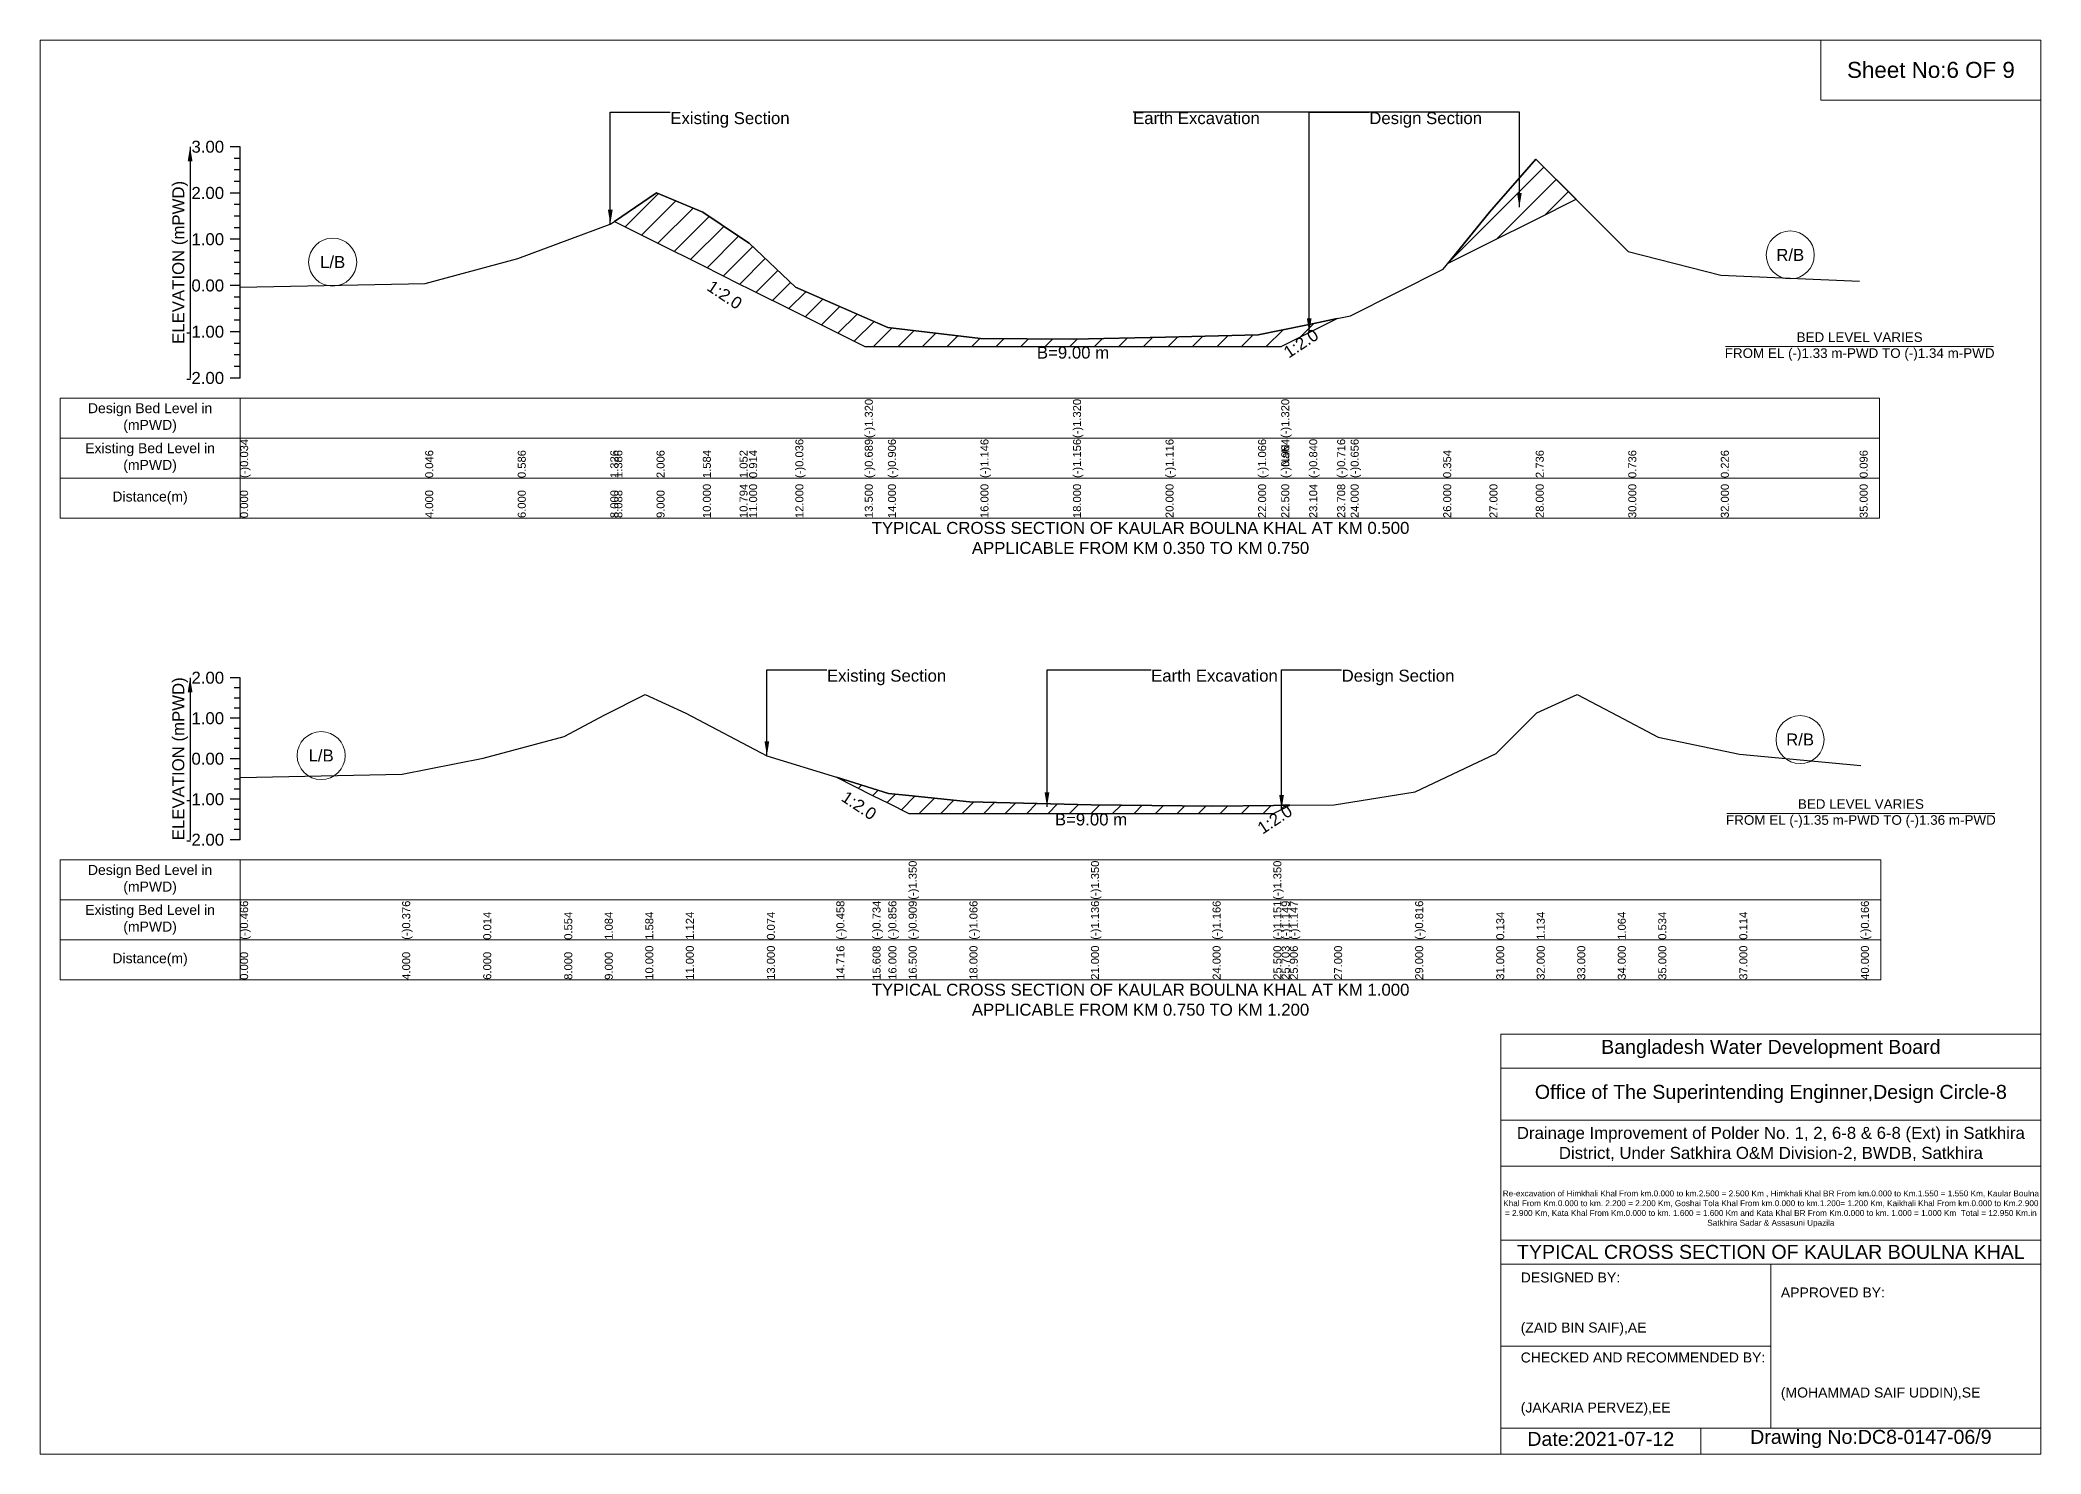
# Model space of a CAD drawing. Header units: inches. Extents: x 91000 to 628000, y -5656 to 0.
# Drawn here: x 330000 to 338000, y -5656 to 0 of the extents above; entities that cross this region are included whole.
import ezdxf

# ---------------------------------------------------------------- set-up
doc = ezdxf.new("R2010")
doc.units = ezdxf.units.IN
doc.header["$LTSCALE"] = 7
doc.header["$MEASUREMENT"] = 0
for name, color, linetype, lineweight in [('Cross section Data Border', 7, 'Continuous', 9), ('Cross Section Labels', 7, 'Continuous', 9), ('Existing_Bed_Level for Xsection', 7, 'Continuous', 25), ('Long Section Border', 7, 'Continuous', 9)]:
    doc.layers.add(name, color=color, linetype=linetype, lineweight=lineweight)
doc.styles.get("Standard").update_dxf_attribs({"font": 'arial.ttf'})
doc.dimstyles.get("Standard").update_dxf_attribs({"dimtxt": 0.18, "dimasz": 0.18, "dimexe": 0.18, "dimexo": 0.0625, "dimgap": 0.09, "dimtad": 0, "dimtih": 1, "dimtoh": 1, "dimdec": 4, "dimzin": 0, "dimdsep": 46, "dimtxsty": 'Standard', "dimcen": 0.09, "dimadec": 0, "dimazin": 0, "dimtfac": 1, "dimtdec": 4, "dimtofl": 0, "dimtmove": 0, "dimatfit": 3, "dimfxl": 1, "dimtolj": 1, "dimtzin": 0, "dimarcsym": 0})

msp = doc.modelspace()

# ---------------------------------------------------------------- hatches: boundary and pattern name
at = {"layer": 'Existing_Bed_Level for Xsection'}
h = msp.add_hatch(dxfattribs=at)
h.set_pattern_fill('ANSI31', color=256, scale=555, style=0)
h.paths.add_polyline_path([(335629.3, -893), (335795, -810.1), (335980, -717.6), (336141.1, -637.1), (335980, -476), (335795, -689.1)])
h = msp.add_hatch(dxfattribs=at)
h.set_pattern_fill('ANSI31', color=256, scale=555, style=0)
h.paths.add_polyline_path([(332296.3, -725.7), (332465, -810.1), (332650, -902.6), (332796.9, -976), (332835, -995.1), (333020, -1087.6), (333297.5, -1226.3), (333390, -1226.3), (333760, -1226.3), (334130, -1226.3), (334500, -1226.3), (334870, -1226.3), (334962.5, -1226.3), (335074.3, -1170.4), (335186.1, -1114.6), (335074.3, -1137.5), (334962.5, -1160.4), (334870, -1179.3), (334500, -1188.6), (334130, -1196), (333760, -1194.2), (333390, -1149.8), (333297.5, -1109.5), (333020, -988.8), (332835, -813), (332796.9, -787.5), (332650, -689.1), (332465, -611)])
h = msp.add_hatch(dxfattribs=at)
h.set_pattern_fill('ANSI31', color=256, scale=486, style=0)
h.paths.add_polyline_path([(333184, -2949.3), (333328.5, -3021.5), (333392, -3053.3), (333473, -3093.8), (333716, -3093.8), (334202, -3093.8), (334688, -3093.8), (334931, -3093.8), (334963.9, -3077.4), (334996.8, -3060.9), (334963.9, -3061.2), (334931, -3061.6), (334688, -3064), (334202, -3059.1), (333716, -3047.8), (333473, -3022.3), (333392, -3013.8), (333328.5, -2994.1)])

# ---------------------------------------------------------------- linework, layer by layer
at = {"layer": 'Cross section Data Border'}
for points in [[(330080, -1432.1), (337355, -1432.1), (337355, -1912.1), (330080, -1912.1)], [(330080, -3279.1), (337360, -3279.1), (337360, -3759.1), (330080, -3759.1)]]:
    msp.add_lwpolyline(points, close=True, dxfattribs=at)
for points in [[(330800, -1432.1), (330800, -1912.1)], [(330080, -1592.1), (337355, -1592.1)], [(330080, -1752.1), (337355, -1752.1)], [(330800, -3279.1), (330800, -3759.1)], [(330080, -3439.1), (337360, -3439.1)], [(330080, -3599.1), (337360, -3599.1)]]:
    msp.add_lwpolyline(points, dxfattribs=at)
at = {"layer": 'Cross Section Labels'}
for points in [[(336739.2, -1226.3), (337810.8, -1226.3)], [(336744.2, -3093.8), (337815.8, -3093.8)]]:
    msp.add_lwpolyline(points, dxfattribs=at)
for centre in [(331170, -888.5), (336997.5, -859.9), (337037, -2798.3), (331124, -2862.3)]:
    msp.add_circle(centre, 96, dxfattribs=at)
at = {"layer": 'Existing_Bed_Level for Xsection'}
for points in [[(330800, -427.1), (330760, -427.1)], [(330800, -473.4), (330776, -473.4)], [(330800, -1352.1), (330800, -1167.1), (330800, -982.1), (330800, -797.1), (330800, -612.1), (330800, -427.1)], [(330800, -988.4), (331540, -973.6), (331910, -873.7), (332280, -736.8), (332296.3, -725.7), (332465, -611), (332650, -689.1), (332796.9, -787.5), (332835, -813), (333020, -988.8), (333297.5, -1109.5), (333297.5, -1109.5), (333390, -1149.8), (333760, -1194.2), (334130, -1196), (334130, -1196), (334500, -1188.6), (334870, -1179.3), (334962.5, -1160.4), (334962.5, -1160.4), (335074.3, -1137.5), (335186.1, -1114.6), (335240, -1103.5), (335610, -916.7), (335795, -689.1), (335980, -476), (336350, -846), (336720, -940.3), (337275, -964.4)], [(330800, -519.6), (330776, -519.6)], [(330800, -612.1), (330760, -612.1)], [(330800, -565.9), (330776, -565.9)], [(330800, -658.4), (330776, -658.4)], [(330800, -704.6), (330776, -704.6)], [(330800, -797.1), (330760, -797.1)], [(330800, -750.9), (330776, -750.9)], [(330800, -843.4), (330776, -843.4)], [(330800, -889.6), (330776, -889.6)], [(330800, -935.9), (330776, -935.9)], [(330800, -982.1), (330760, -982.1)], [(330800, -1028.4), (330776, -1028.4)], [(330800, -1074.6), (330776, -1074.6)], [(330800, -1167.1), (330760, -1167.1)], [(330800, -1120.9), (330776, -1120.9)], [(330800, -1213.4), (330776, -1213.4)], [(330800, -1259.6), (330776, -1259.6)], [(330800, -1352.1), (330760, -1352.1)], [(330800, -1305.9), (330776, -1305.9)], [(330800, -2551.1), (330760, -2551.1)], [(330800, -3199.1), (330800, -3037.1), (330800, -2875.1), (330800, -2713.1), (330800, -2551.1)], [(330800, -2591.6), (330776, -2591.6)], [(330800, -2632.1), (330776, -2632.1)], [(330800, -2950.6), (331448, -2936), (331772, -2872.8), (332096, -2785.4), (332258, -2699.5), (332420, -2618.5), (332582, -2693), (332906, -2863.1), (333184, -2949.3), (333328.5, -2994.1), (333392, -3013.8), (333473, -3022.3), (333473, -3022.3), (333716, -3047.8), (334202, -3059.1), (334202, -3059.1), (334688, -3064), (334931, -3061.6), (334931, -3061.6), (334963.9, -3061.2), (334996.8, -3060.9), (335174, -3059.1), (335498, -3007.3), (335822, -2853.4), (335984, -2691.4), (336146, -2618.5), (336308, -2702.7), (336470, -2788.6), (336794, -2856.6), (337280, -2902)], [(330800, -2713.1), (330760, -2713.1)], [(330800, -2672.6), (330776, -2672.6)], [(330800, -2753.6), (330776, -2753.6)], [(330800, -2794.1), (330776, -2794.1)], [(330800, -2875.1), (330760, -2875.1)], [(330800, -2834.6), (330776, -2834.6)], [(330800, -2915.6), (330776, -2915.6)], [(330800, -2956.1), (330776, -2956.1)], [(330800, -3037.1), (330760, -3037.1)], [(330800, -2996.6), (330776, -2996.6)], [(330800, -3077.6), (330776, -3077.6)], [(330800, -3118.1), (330776, -3118.1)], [(330800, -3199.1), (330760, -3199.1)], [(330800, -3158.6), (330776, -3158.6)]]:
    msp.add_lwpolyline(points, dxfattribs=at)
for points in [[(335629.3, -893), (335795, -810.1), (335980, -717.6), (336141.1, -637.1), (335980, -476), (335795, -689.1)], [(332296.3, -725.7), (332465, -810.1), (332650, -902.6), (332796.9, -976), (332835, -995.1), (333020, -1087.6), (333297.5, -1226.3), (333297.5, -1226.3), (333390, -1226.3), (333760, -1226.3), (334130, -1226.3), (334130, -1226.3), (334500, -1226.3), (334870, -1226.3), (334962.5, -1226.3), (334962.5, -1226.3), (335074.3, -1170.4), (335186.1, -1114.6), (335186.1, -1114.6), (335186.1, -1114.6), (335074.3, -1137.5), (334962.5, -1160.4), (334962.5, -1160.4), (334870, -1179.3), (334500, -1188.6), (334130, -1196), (334130, -1196), (333760, -1194.2), (333390, -1149.8), (333297.5, -1109.5), (333297.5, -1109.5), (333020, -988.8), (332835, -813), (332796.9, -787.5), (332650, -689.1), (332465, -611)], [(333184, -2949.3), (333328.5, -3021.5), (333392, -3053.3), (333473, -3093.8), (333473, -3093.8), (333716, -3093.8), (334202, -3093.8), (334202, -3093.8), (334688, -3093.8), (334931, -3093.8), (334931, -3093.8), (334963.9, -3077.4), (334996.8, -3060.9), (334963.9, -3061.2), (334931, -3061.6), (334931, -3061.6), (334688, -3064), (334202, -3059.1), (334202, -3059.1), (333716, -3047.8), (333473, -3022.3), (333473, -3022.3), (333392, -3013.8), (333328.5, -2994.1)]]:
    msp.add_lwpolyline(points, close=True, dxfattribs=at)
at = {"layer": 'Long Section Border'}
for points in [[(330000, 0), (338000, 0), (338000, -5656), (330000, -5656)], [(337120, 0), (338000, 0), (338000, -240), (337120, -240)]]:
    msp.add_lwpolyline(points, close=True, dxfattribs=at)
for points in [[(335840, -5656), (335840, -3976), (338000, -3976)], [(335840, -4112), (338000, -4112)], [(335840, -4320), (338000, -4320)], [(335840, -4504), (338000, -4504)], [(335840, -4800), (338000, -4800)], [(335840, -4896), (338000, -4896)], [(336920, -4896), (336920, -5552)], [(335840, -5224), (336920, -5224)], [(335840, -5552), (338000, -5552)], [(336640, -5552), (336640, -5656)]]:
    msp.add_lwpolyline(points, dxfattribs=at)

# ---------------------------------------------------------------- texts
at = {"layer": 'Cross section Data Border', "char_height": 40, "width": 640, "attachment_point": 5}
for s, insert in [('Design Bed Level in (mPWD)', (330440, -1512.1)), ('Existing Bed Level in (mPWD)', (330440, -1672.1)), ('Distance(m)', (330440, -1832.1)), ('Design Bed Level in (mPWD)', (330440, -3359.1)), ('Existing Bed Level in (mPWD)', (330440, -3519.1)), ('Distance(m)', (330440, -3679.1))]:
    msp.add_mtext(s, dxfattribs=dict(at, insert=insert))
at = {"layer": 'Cross Section Labels'}
for s, insert, char_height, attachment_point in [('Existing Section', (332520, -288.4), 48, 1), ('Earth Excavation', (334370, -288.4), 48, 1), ('Design Section', (335314.3, -288.4), 48, 1), ('L/B', (331170, -888.5), 48, 5), ('R/B', (336997.5, -859.9), 48, 5), ('BED LEVEL VARIES ^JFROM EL (-)1.33 m-PWD TO (-)1.34 m-PWD', (337275, -1226.3), 38.4, 5), ('B=9.00 m', (334130, -1226.3), 48, 2), ('TYPICAL CROSS SECTION OF KAULAR BOULNA KHAL AT KM 0.500^JAPPLICABLE FROM KM 0.350 TO KM 0.750', (334400, -1992.1), 48, 5), ('Existing Section', (333146, -2518.7), 48, 1), ('Earth Excavation', (334442, -2518.7), 48, 1), ('Design Section', (335203.9, -2518.7), 48, 1), ('R/B', (337037, -2798.3), 48, 5), ('L/B', (331124, -2862.3), 48, 5), ('BED LEVEL VARIES ^JFROM EL (-)1.35 m-PWD TO (-)1.36 m-PWD', (337280, -3093.8), 38.4, 5), ('B=9.00 m', (334202, -3093.8), 48, 2), ('TYPICAL CROSS SECTION OF KAULAR BOULNA KHAL AT KM 1.000^JAPPLICABLE FROM KM 0.750 TO KM 1.200', (334400, -3839.1), 48, 5)]:
    msp.add_mtext(s, dxfattribs=dict(at, insert=insert, char_height=char_height, attachment_point=attachment_point))
at = {"layer": 'Cross Section Labels', "char_height": 48, "attachment_point": 2}
for insert, rotation in [((332750.7, -999.2), 326.30993), ((335028, -1193.6), 33.69007), ((333288, -3041.8), 326.30993), ((334923.4, -3097.6), 33.69007)]:
    msp.add_mtext('1:2.0', dxfattribs=dict(at, insert=insert, rotation=rotation))
at = {"layer": 'Existing_Bed_Level for Xsection', "char_height": 48, "attachment_point": 6}
for s, insert in [('3.00', (330736, -427.1)), ('2.00', (330736, -612.1)), ('1.00', (330736, -797.1)), ('0.00', (330736, -982.1)), ('-1.00', (330736, -1167.1)), ('-2.00', (330736, -1352.1)), ('2.00', (330736, -2551.1)), ('1.00', (330736, -2713.1)), ('0.00', (330736, -2875.1)), ('-1.00', (330736, -3037.1)), ('-2.00', (330736, -3199.1))]:
    msp.add_mtext(s, dxfattribs=dict(at, insert=insert))
at = {"layer": 'Existing_Bed_Level for Xsection', "rotation": 90}
for s, insert, char_height, attachment_point in [('ELEVATION (mPWD)', (330560, -889.6), 48, 5), ('(-)1.320', (333297.5, -1592.1), 32, 1), ('(-)1.320', (334130, -1592.1), 32, 1), ('(-)1.320', (334962.5, -1592.1), 32, 1), ('(-)0.034', (330800, -1752.1), 32, 1), ('(-)0.036', (333020, -1752.1), 32, 1), ('(-)0.689', (333297.5, -1752.1), 32, 1), ('(-)0.689', (333297.5, -1752.1), 32, 1), ('(-)0.689', (333297.5, -1752.1), 32, 1), ('(-)0.906', (333390, -1752.1), 32, 1), ('(-)1.146', (333760, -1752.1), 32, 1), ('(-)1.156', (334130, -1752.1), 32, 1), ('(-)1.156', (334130, -1752.1), 32, 1), ('(-)1.156', (334130, -1752.1), 32, 1), ('(-)1.116', (334500, -1752.1), 32, 1), ('(-)1.066', (334870, -1752.1), 32, 1), ('(-)0.964', (334962.5, -1752.1), 32, 1), ('(-)0.964', (334962.5, -1752.1), 32, 1), ('(-)0.840', (335074.3, -1752.1), 32, 1), ('(-)0.716', (335186.1, -1752.1), 32, 1), ('(-)0.656', (335240, -1752.1), 32, 1), ('0.046', (331540, -1752.1), 32, 1), ('0.586', (331910, -1752.1), 32, 1), ('1.326', (332280, -1752.1), 32, 1), ('1.386', (332296.3, -1752.1), 32, 1), ('2.006', (332465, -1752.1), 32, 1), ('1.584', (332650, -1752.1), 32, 1), ('1.584', (332650, -1752.1), 32, 1), ('1.052', (332796.9, -1752.1), 32, 1), ('0.914', (332835, -1752.1), 32, 1), ('(-)NaN', (334962.5, -1752.1), 32, 1), ('0.354', (335610, -1752.1), 32, 1), ('2.736', (335980, -1752.1), 32, 1), ('0.736', (336350, -1752.1), 32, 1), ('0.226', (336720, -1752.1), 32, 1), ('0.096', (337275, -1752.1), 32, 1), ('0.000', (330800, -1912.1), 32, 1), ('4.000', (331540, -1912.1), 32, 1), ('6.000', (331910, -1912.1), 32, 1), ('8.000', (332280, -1912.1), 32, 1), ('8.088', (332296.3, -1912.1), 32, 1), ('9.000', (332465, -1912.1), 32, 1), ('10.000', (332650, -1912.1), 32, 1), ('10.794', (332796.9, -1912.1), 32, 1), ('11.000', (332835, -1912.1), 32, 1), ('12.000', (333020, -1912.1), 32, 1), ('13.500', (333297.5, -1912.1), 32, 1), ('13.500', (333297.5, -1912.1), 32, 1), ('13.500', (333297.5, -1912.1), 32, 1), ('14.000', (333390, -1912.1), 32, 1), ('16.000', (333760, -1912.1), 32, 1), ('18.000', (334130, -1912.1), 32, 1), ('18.000', (334130, -1912.1), 32, 1), ('18.000', (334130, -1912.1), 32, 1), ('20.000', (334500, -1912.1), 32, 1), ('22.000', (334870, -1912.1), 32, 1), ('22.500', (334962.5, -1912.1), 32, 1), ('22.500', (334962.5, -1912.1), 32, 1), ('22.500', (334962.5, -1912.1), 32, 1), ('23.104', (335074.3, -1912.1), 32, 1), ('23.708', (335186.1, -1912.1), 32, 1), ('24.000', (335240, -1912.1), 32, 1), ('26.000', (335610, -1912.1), 32, 1), ('27.000', (335795, -1912.1), 32, 1), ('28.000', (335980, -1912.1), 32, 1), ('30.000', (336350, -1912.1), 32, 1), ('32.000', (336720, -1912.1), 32, 1), ('35.000', (337275, -1912.1), 32, 1), ('ELEVATION (mPWD)', (330560, -2875.1), 48, 5), ('(-)1.350', (333473, -3439.1), 32, 1), ('(-)1.350', (334202, -3439.1), 32, 1), ('(-)1.350', (334931, -3439.1), 32, 1), ('(-)0.466', (330800, -3599.1), 32, 1), ('(-)0.376', (331448, -3599.1), 32, 1), ('0.014', (331772, -3599.1), 32, 1), ('0.554', (332096, -3599.1), 32, 1), ('1.084', (332258, -3599.1), 32, 1), ('1.584', (332420, -3599.1), 32, 1), ('1.584', (332420, -3599.1), 32, 1), ('1.124', (332582, -3599.1), 32, 1), ('0.074', (332906, -3599.1), 32, 1), ('(-)0.458', (333184, -3599.1), 32, 1), ('(-)0.734', (333328.5, -3599.1), 32, 1), ('(-)0.856', (333392, -3599.1), 32, 1), ('(-)0.909', (333473, -3599.1), 32, 1), ('(-)0.909', (333473, -3599.1), 32, 1), ('(-)0.909', (333473, -3599.1), 32, 1), ('(-)1.066', (333716, -3599.1), 32, 1), ('(-)1.136', (334202, -3599.1), 32, 1), ('(-)1.136', (334202, -3599.1), 32, 1), ('(-)1.136', (334202, -3599.1), 32, 1), ('(-)1.136', (334202, -3599.1), 32, 1), ('(-)1.166', (334688, -3599.1), 32, 1), ('(-)1.151', (334931, -3599.1), 32, 1), ('(-)1.151', (334931, -3599.1), 32, 1), ('(-)1.151', (334931, -3599.1), 32, 1), ('(-)1.149', (334963.9, -3599.1), 32, 1), ('(-)1.147', (334996.8, -3599.1), 32, 1), ('(-)0.816', (335498, -3599.1), 32, 1), ('0.134', (335822, -3599.1), 32, 1), ('1.134', (335984, -3599.1), 32, 1), ('1.064', (336308, -3599.1), 32, 1), ('0.534', (336470, -3599.1), 32, 1), ('0.114', (336794, -3599.1), 32, 1), ('(-)0.166', (337280, -3599.1), 32, 1), ('0.000', (330800, -3759.1), 32, 1), ('4.000', (331448, -3759.1), 32, 1), ('6.000', (331772, -3759.1), 32, 1), ('8.000', (332096, -3759.1), 32, 1), ('9.000', (332258, -3759.1), 32, 1), ('10.000', (332420, -3759.1), 32, 1), ('11.000', (332582, -3759.1), 32, 1), ('13.000', (332906, -3759.1), 32, 1), ('14.716', (333184, -3759.1), 32, 1), ('15.608', (333328.5, -3759.1), 32, 1), ('16.000', (333392, -3759.1), 32, 1), ('16.500', (333473, -3759.1), 32, 1), ('16.500', (333473, -3759.1), 32, 1), ('16.500', (333473, -3759.1), 32, 1), ('18.000', (333716, -3759.1), 32, 1), ('21.000', (334202, -3759.1), 32, 1), ('21.000', (334202, -3759.1), 32, 1), ('21.000', (334202, -3759.1), 32, 1), ('24.000', (334688, -3759.1), 32, 1), ('25.500', (334931, -3759.1), 32, 1), ('25.500', (334931, -3759.1), 32, 1), ('25.500', (334931, -3759.1), 32, 1), ('25.703', (334963.9, -3759.1), 32, 1), ('25.906', (334996.8, -3759.1), 32, 1), ('27.000', (335174, -3759.1), 32, 1), ('29.000', (335498, -3759.1), 32, 1), ('31.000', (335822, -3759.1), 32, 1), ('32.000', (335984, -3759.1), 32, 1), ('33.000', (336146, -3759.1), 32, 1), ('34.000', (336308, -3759.1), 32, 1), ('35.000', (336470, -3759.1), 32, 1), ('37.000', (336794, -3759.1), 32, 1), ('40.000', (337280, -3759.1), 32, 1)]:
    msp.add_mtext(s, dxfattribs=dict(at, insert=insert, char_height=char_height, attachment_point=attachment_point))
at = {"layer": 'Long Section Border', "attachment_point": 5}
for s, insert, char_height in [('Sheet No:6 OF 9', (337560, -120), 64), ('Bangladesh Water Development Board', (336920, -4036), 56), ('Office of The Superintending Enginner,Design Circle-8', (336920, -4216), 56)]:
    msp.add_mtext(s, dxfattribs=dict(at, insert=insert, char_height=char_height))
at = {"layer": 'Long Section Border'}
for s, insert, char_height, width, attachment_point in [('Drainage Improvement of Polder No. 1, 2, 6-8 & 6-8 (Ext) in Satkhira District, Under Satkhira O&M Division-2, BWDB, Satkhira', (336920, -4416), 48, 2240, 5), ('Re-excavation of Himkhali Khal From km.0.000 to km.2.500 = 2.500 Km , Himkhali Khal BR From km.0.000 to Km.1.550 = 1.550 Km, Kaular Boulna Khal From Km.0.000 to km. 2.200 = 2.200 Km, Goshai Tola Khal From km.0.000 to km.1.200= 1.200 Km, Kaikhali Khal From km.0.000 to Km.2.900 = 2.900 Km, Kata Khal From Km.0.000 to km. 1.600 = 1.600 Km and Kata Khal BR From Km.0.000 to km. 1.000 = 1.000 Km  Total = 12.950 Km.in Satkhira Sadar & Assasuni Upazila', (336920, -4676), 23.4814, 2160, 5), ('TYPICAL CROSS SECTION OF KAULAR BOULNA KHAL', (336920, -4848), 56, 2240, 5), ('DESIGNED BY:^J^J^J(ZAID BIN SAIF),AE', (335920, -5056), 40, 1120, 4), ('APPROVED BY:^J^J^J^J^J^J(MOHAMMAD SAIF UDDIN),SE', (336960, -5216), 40, 1120, 4), ('CHECKED AND RECOMMENDED BY:^J^J^J(JAKARIA PERVEZ),EE', (335920, -5376), 40, 1120, 4), ('Date:2021-07-12', (336240, -5596), 56, 1120, 5), ('Drawing No:DC8-0147-06/9', (337320, -5596), 56, 1760, 5)]:
    msp.add_mtext(s, dxfattribs=dict(at, insert=insert, char_height=char_height, width=width, attachment_point=attachment_point))

# ---------------------------------------------------------------- leaders
at = {"layer": 'Cross Section Labels', "annotation_type": 0, "has_hookline": 1}
for points, hookline_direction, text_width in [([(332280, -736.8), (332280, -288.4), (332519.9, -288.4)], 0, 467.2), ([(335914.6, -669), (335914.6, -288.4), (334370.1, -288.4)], 1, 497), ([(335074.3, -1170.4), (335074.3, -288.4), (335314.2, -288.4)], 0, 441.2), ([(332906, -2863.1), (332906, -2518.7), (333145.9, -2518.7)], 0, 467.2), ([(334026, -3067), (334026, -2518.7), (334441.9, -2518.7)], 0, 497), ([(334963.9, -3077.4), (334963.9, -2518.7), (335203.8, -2518.7)], 0, 441.2)]:
    msp.add_leader(points, dimstyle='Standard', override={"dimasz": 57.6}, dxfattribs=dict(at, hookline_direction=hookline_direction, text_width=text_width))
at = {"layer": 'Existing_Bed_Level for Xsection'}
for points in [[(330600, -427.1), (330600, -1352.1)], [(330600, -2551.1), (330600, -3199.1)]]:
    msp.add_leader(points, dimstyle='Standard', override={"dimasz": 57.6}, dxfattribs=at)

doc.saveas('drawing.dxf')
